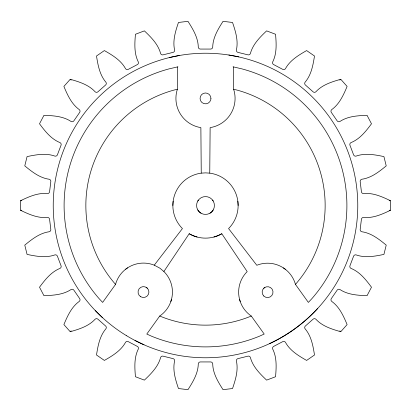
<?xml version="1.0" encoding="UTF-8"?>
<svg xmlns="http://www.w3.org/2000/svg" width="411" height="411" viewBox="0 0 411 411"><rect width="100%" height="100%" fill="white"/><g stroke="black" fill="none" stroke-linecap="round" stroke-linejoin="round"><path stroke-width="0.62" d="M233.083 66.818L242.094 68.92A141.394 141.394 0 0 1 311.805 298.73L308.363 302.409L295.452 284.386A28.929 28.929 0 0 0 256.803 265.28L228.573 228.573A32.628 32.628 0 0 0 209.759 173.149L210.124 127.621A29.571 29.571 0 0 0 233.628 89.269L233.628 66.947M172.872 205.5L173.149 201.241M170.842 301.551L171.515 299.326M197.778 201.041L198.426 200.07M213.222 209.959L211.809 211.809L209.959 213.222M163.891 271.507L189.183 233.756A32.628 32.628 0 0 0 221.817 233.756L247.191 271.599A28.929 28.929 0 0 0 251.285 316.033L264.201 334.051L259.608 336.131A141.394 141.394 0 0 1 151.392 336.131L146.799 334.051L159.715 316.033A28.965 28.965 0 0 0 163.891 271.507L159.936 268.213L154.253 265.167A28.965 28.965 0 0 0 115.548 284.386L102.637 302.409L99.195 298.73A141.394 141.394 0 0 1 168.906 68.92L177.917 66.818M154.253 265.167L182.427 228.573A32.628 32.628 0 0 1 201.241 173.149L200.876 127.621A29.571 29.571 0 0 1 177.372 89.269L177.372 66.947M70.235 79.277L63.89 86.433C67.471 94.936 71.514 104.024 79.225 109.573A2.076 2.076 0 0 1 79.621 112.48L73.888 120.788A2.076 2.076 0 0 1 71.026 121.445C63.109 116.205 53.173 115.645 43.956 115.316L39.513 123.783C45.02 131.181 51.123 139.041 59.934 142.581A2.076 2.076 0 0 1 61.018 145.304L57.437 154.747A2.076 2.076 0 0 1 54.817 156.072C45.873 152.877 36.096 154.711 27.069 156.596L24.778 165.88C31.899 171.747 39.703 177.917 49.109 179.242A2.076 2.076 0 0 1 50.81 181.631L49.592 191.654A2.076 2.076 0 0 1 47.368 193.566C37.92 192.605 28.868 196.73 20.55 200.717L20.55 210.283C28.868 214.27 37.92 218.395 47.368 217.434A2.076 2.076 0 0 1 49.592 219.346L50.81 229.369A2.076 2.076 0 0 1 49.109 231.758C39.703 233.083 31.899 239.253 24.778 245.12L27.069 254.404C36.096 256.289 45.873 258.123 54.817 254.928A2.076 2.076 0 0 1 57.437 256.253L61.018 265.696A2.076 2.076 0 0 1 59.934 268.419C51.123 271.959 45.02 279.819 39.513 287.217L43.956 295.684C53.173 295.355 63.109 294.795 71.026 289.555A2.076 2.076 0 0 1 73.888 290.212L79.621 298.52A2.076 2.076 0 0 1 79.225 301.427C71.514 306.976 67.471 316.064 63.89 324.567L70.235 331.723C79.102 329.196 88.617 326.277 95.049 319.29A2.076 2.076 0 0 1 97.982 319.249L105.54 325.944A2.076 2.076 0 0 1 105.848 328.862C99.693 336.09 97.941 345.882 96.503 354.996L104.373 360.426C112.378 355.849 120.916 350.742 125.494 342.42A2.076 2.076 0 0 1 128.33 341.675L137.269 346.365A2.076 2.076 0 0 1 138.266 349.124C134.017 357.616 134.664 367.547 135.445 376.738L144.389 380.129C151.068 373.769 158.132 366.761 160.583 357.585A2.076 2.076 0 0 1 163.162 356.183L172.964 358.603A2.076 2.076 0 0 1 174.593 361.043C172.502 370.306 175.502 379.79 178.461 388.523L187.955 389.679C192.918 381.906 198.102 373.414 198.287 363.915A2.076 2.076 0 0 1 200.45 361.937L210.55 361.937A2.076 2.076 0 0 1 212.713 363.915C212.898 373.414 218.082 381.906 223.045 389.679L232.539 388.523C235.498 379.79 238.498 370.306 236.407 361.043A2.076 2.076 0 0 1 238.036 358.603L247.838 356.183A2.076 2.076 0 0 1 250.417 357.585C252.868 366.761 259.932 373.769 266.611 380.129L275.555 376.738C276.336 367.547 276.983 357.616 272.734 349.124A2.076 2.076 0 0 1 273.731 346.365L282.67 341.675A2.076 2.076 0 0 1 285.506 342.42C290.084 350.742 298.622 355.849 306.627 360.426L314.497 354.996C313.059 345.882 311.307 336.09 305.152 328.862A2.076 2.076 0 0 1 305.46 325.944L313.018 319.249A2.076 2.076 0 0 1 315.951 319.29C322.383 326.277 331.898 329.196 340.765 331.723L347.11 324.567C343.529 316.064 339.486 306.976 331.775 301.427A2.076 2.076 0 0 1 331.379 298.52L337.112 290.212A2.076 2.076 0 0 1 339.974 289.555C347.891 294.795 357.827 295.355 367.044 295.684L371.487 287.217C365.98 279.819 359.877 271.959 351.066 268.419A2.076 2.076 0 0 1 349.982 265.696L353.563 256.253A2.076 2.076 0 0 1 356.183 254.928C365.127 258.123 374.904 256.289 383.931 254.404L386.222 245.12C379.101 239.253 371.297 233.083 361.891 231.758A2.076 2.076 0 0 1 360.19 229.369L361.408 219.346A2.076 2.076 0 0 1 363.632 217.434C373.08 218.395 382.132 214.27 390.45 210.283L390.45 200.717C382.132 196.73 373.08 192.605 363.632 193.566A2.076 2.076 0 0 1 361.408 191.654L360.19 181.631A2.076 2.076 0 0 1 361.891 179.242C371.297 177.917 379.101 171.747 386.222 165.88L383.931 156.596C374.904 154.711 365.127 152.877 356.183 156.072A2.076 2.076 0 0 1 353.563 154.747L349.982 145.304A2.076 2.076 0 0 1 351.066 142.581C359.877 139.041 365.98 131.181 371.487 123.783L367.044 115.316C357.827 115.645 347.891 116.205 339.974 121.445A2.076 2.076 0 0 1 337.112 120.788L331.379 112.48A2.076 2.076 0 0 1 331.775 109.573C339.486 104.024 343.529 94.936 347.11 86.433L340.765 79.277C331.898 81.804 322.383 84.723 315.951 91.71A2.076 2.076 0 0 1 313.018 91.751L305.46 85.056A2.076 2.076 0 0 1 305.152 82.138C311.307 74.91 313.059 65.118 314.497 56.004L306.627 50.574C298.622 55.151 290.084 60.258 285.506 68.58A2.076 2.076 0 0 1 282.67 69.325L273.731 64.635A2.076 2.076 0 0 1 272.734 61.876C276.983 53.384 276.336 43.453 275.555 34.262L266.611 30.871C259.932 37.231 252.868 44.239 250.417 53.415A2.076 2.076 0 0 1 247.838 54.817L238.036 52.397A2.076 2.076 0 0 1 236.407 49.957C238.498 40.694 235.498 31.21 232.539 22.477L223.045 21.321C218.082 29.094 212.898 37.586 212.713 47.085A2.076 2.076 0 0 1 210.55 49.063L200.45 49.063A2.076 2.076 0 0 1 198.287 47.085C198.102 37.586 192.918 29.094 187.955 21.321L178.461 22.477C175.502 31.21 172.502 40.694 174.593 49.957A2.076 2.076 0 0 1 172.964 52.397L163.162 54.817A2.076 2.076 0 0 1 160.583 53.415C158.132 44.239 151.068 37.231 144.389 30.871L135.445 34.262C134.664 43.453 134.017 53.384 138.266 61.876A2.076 2.076 0 0 1 137.269 64.635L128.33 69.325A2.076 2.076 0 0 1 125.494 68.58C120.916 60.258 112.378 55.151 104.373 50.574L96.503 56.004C97.941 65.118 99.693 74.91 105.848 82.138A2.076 2.076 0 0 1 105.54 85.056L97.982 91.751A2.076 2.076 0 0 1 95.049 91.71C88.617 84.723 79.102 81.804 70.235 79.277L71.175 80.15M317.631 308.522C304.099 323.164 287.731 335.135 269.673 343.591M70.235 331.723L71.175 330.85M339.825 80.15L340.765 79.277M263.734 288.286L264.859 287.417M125.689 269.195L127.574 267.844M221.817 233.756L217.989 235.647L213.946 237.019M177.372 89.269L174.536 89.932A119.642 119.642 0 0 0 115.548 284.386M169.502 57.545L179.253 55.506M201.241 173.149L205.5 172.872L209.759 173.149M20.55 210.283L21.834 210.247M389.166 200.753L390.45 200.717M20.55 200.717L21.834 200.753M389.166 210.247L390.45 210.283M228.86 55.028L238.652 56.877M233.628 89.269L236.464 89.932A119.642 119.642 0 0 1 295.452 284.386M197.054 237.019L193.011 235.647L189.183 233.756M135.014 340.478L143.989 344.798M201.041 213.222A8.919 8.919 0 0 1 201.041 197.778A8.919 8.919 0 0 1 214.419 205.5A8.919 8.919 0 0 1 201.041 213.222L199.191 211.809L197.778 209.959M283.415 267.921L285.301 269.262M146.198 287.34L147.323 288.203M339.825 330.85L340.765 331.723M95.367 310.654L102.478 317.631M212.574 200.07L213.222 201.041M239.562 299.342L240.23 301.561M237.851 201.241L238.128 205.5M251.285 316.033A119.642 119.642 0 0 1 159.715 316.033M210.941 98.409L210.751 99.816A5.441 5.441 0 0 1 202.007 102.575A5.441 5.441 0 0 1 203.204 93.482A5.441 5.441 0 0 1 210.941 98.409M140.757 296.763A5.441 5.441 0 0 0 148.916 292.051A5.441 5.441 0 0 0 140.757 287.34A5.441 5.441 0 0 0 140.757 296.763M263.734 295.977A5.441 5.441 0 0 0 272.832 293.536A5.441 5.441 0 0 0 266.169 286.878A5.441 5.441 0 0 0 263.734 295.977M126.336 335.576A152.275 152.275 0 0 0 357.734 209.019A152.275 152.275 0 0 0 132.434 71.904A152.275 152.275 0 0 0 126.336 335.576"/></g></svg>
